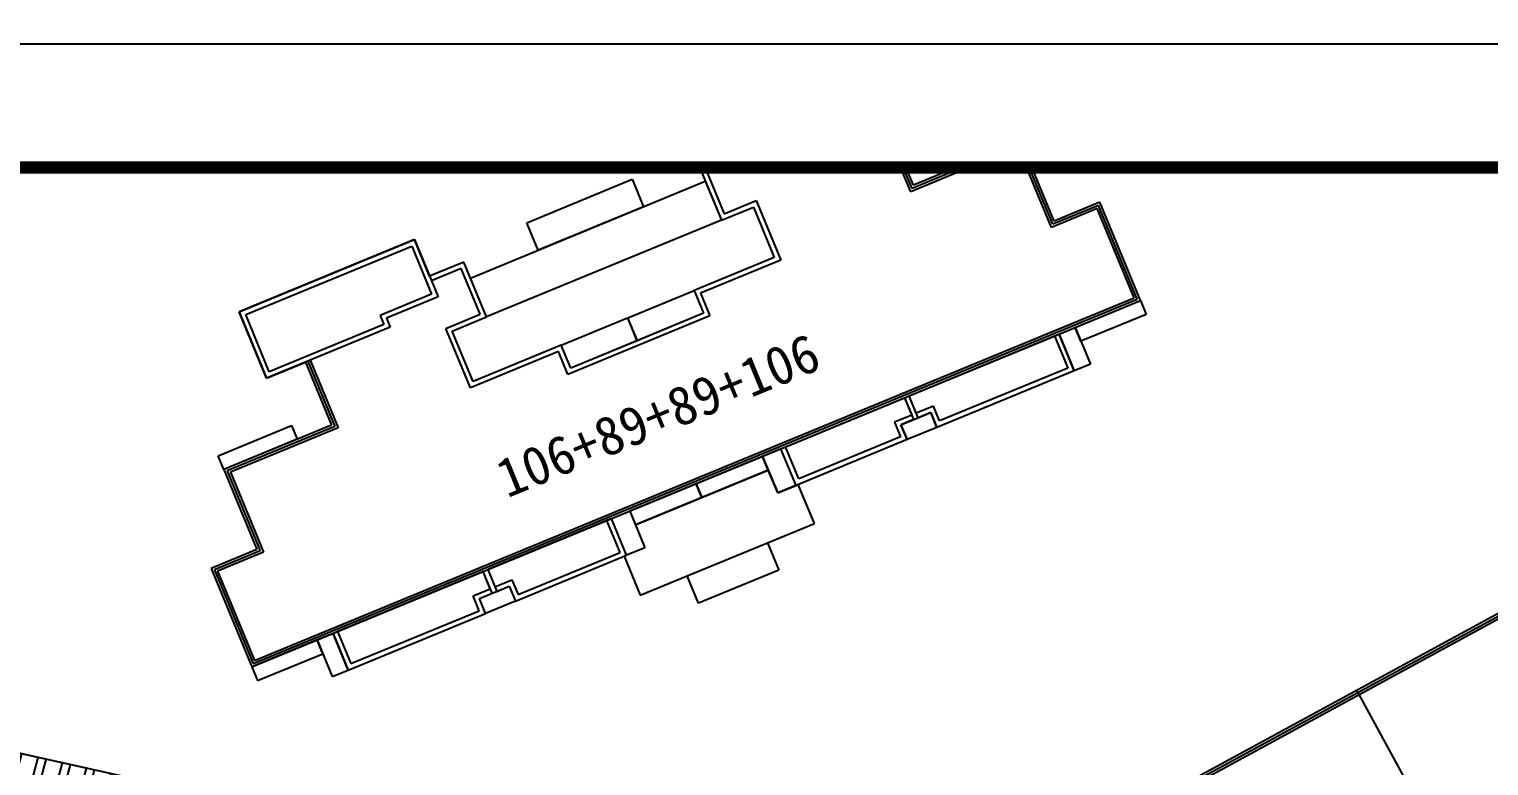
# Model space of a CAD drawing. Extents: x 39519617 to 39520126, y 3727912 to 3728254.
# Drawn here: x 39519807.3 to 39519866.2, y 3728179.8 to 3728209.6 of the extents above; entities that cross this region are included whole.
import ezdxf
from ezdxf.xclip import XClip

# ---------------------------------------------------------------- set-up
doc = ezdxf.new("R2010")
doc.units = 0
doc.header["$LTSCALE"] = 1000
doc.header["$MEASUREMENT"] = 0
doc.header["$XCLIPFRAME"] = 2
doc.linetypes.add('ACAD_ISO04W100', pattern=[30, 24, -3, 0, -3])
for name, color, linetype in [('RD-中线', 14, 'Continuous'), ('RD-侧石线', 5, 'Continuous'), ('RD-红线', 7, 'Continuous'), ('RD-绿线', 3, 'Continuous'), ('周边建筑', 7, 'Continuous'), ('周边道路', 7, 'Continuous'), ('图框', 140, 'Continuous'), ('金属', 26, 'Continuous')]:
    doc.layers.add(name, color=color, linetype=linetype)
doc.styles.add('黑体', font='')
doc.styles.get('黑体').set_extended_font_data('SimHei')

# ---------------------------------------------------------------- blocks, each defined once
blk = doc.blocks.new('用地路网图')
at = {"layer": 'RD-中线', "color": 252, "linetype": 'ACAD_ISO04W100', "ltscale": 4, "flags": 128}
blk.add_lwpolyline([(2069.378, 1829.498), (2130.384, 1943.024, -0.246105), (2514.707, 2203.186), (4875.05, 2469.756)], format="xyb", dxfattribs=at)
at = {"layer": 'RD-侧石线', "ltscale": 2}
blk.add_lwpolyline([(2456.708, 2202.694, 0.098657), (2273.073, 2121.734, -0.40207), (2252.548, 2124.893), (2244.943, 2134.823, -0.136105), (2216.378, 2205.721), (2202.874, 2325.29, -0.400969), (2215.421, 2341.787, -0.032493), (2447.34, 2363.401, 0.032493)], format="xyb", dxfattribs=at)
at = {"layer": 'RD-侧石线', "ltscale": 2, "flags": 128}
blk.add_lwpolyline([(2098.817, 1856.817), (2141.835, 1936.87, -0.246105), (2516.166, 2190.268), (2931.027, 2237.121)], format="xyb", dxfattribs=at)
at = {"layer": 'RD-红线', "ltscale": 2, "flags": 128}
for points in [[(2102.88, 1858.039), (2144.478, 1935.45, -0.246105), (2516.503, 2187.287), (2929.416, 2233.92)], [(2252.385, 2128.395), (2270.213, 2125.74, -0.09826), (2453.131, 2208.744)]]:
    blk.add_lwpolyline(points, format="xyb", dxfattribs=at)
at = {"layer": 'RD-绿线', "ltscale": 4, "flags": 128}
for points in [[(2264.061, 2113.149, -0.105243), (2456.316, 2202.811, -1), (2456.765, 2200.862, 0.105235), (2265.277, 2111.561)], [(2274.397, 2099.652, -0.104912), (2459.633, 2186.13, -1.000041), (2460.084, 2184.181, 0.104905), (2275.613, 2098.064)]]:
    blk.add_lwpolyline(points, format="xyb", dxfattribs=at)
blk = doc.blocks.new('周边建筑')
at = {"layer": '周边建筑', "color": 8}
for p, q in [((39518935.142, 3728211.316), (39518934.189, 3728213.628)), ((39518941.828, 3728210.45), (39518940.703, 3728213.177)), ((39518941.882, 3728210.58), (39518940.796, 3728213.215)), ((39518941.936, 3728210.711), (39518940.888, 3728213.253)), ((39518946.227, 3728212.372), (39518941.882, 3728210.58)), ((39518946.281, 3728212.503), (39518941.936, 3728210.711)), ((39518946.281, 3728212.503), (39518943.323, 3728211.283)), ((39518947.561, 3728209.137), (39518946.227, 3728212.372)), ((39518947.616, 3728209.267), (39518946.281, 3728212.503)), ((39518934.876, 3728211.964), (39518933.534, 3728211.41)), ((39518937.315, 3728212.212), (39518935.142, 3728211.316)), ((39518946.173, 3728212.242), (39518941.828, 3728210.45)), ((39518943.323, 3728211.283), (39518943.094, 3728211.837)), ((39518947.507, 3728209.006), (39518946.173, 3728212.242)), ((39518933.273, 3728211.519), (39518934.188, 3728209.3)), ((39518933.534, 3728211.41), (39518934.297, 3728209.561)), ((39518924.065, 3728206.964), (39518933.54, 3728210.872)), ((39518926.341, 3728209.201), (39518930.594, 3728210.955)), ((39518930.594, 3728210.955), (39518931.051, 3728209.846)), ((39518933.54, 3728210.872), (39518934.188, 3728209.3)), ((39518934.297, 3728209.561), (39518935.591, 3728210.095)), ((39518935.591, 3728210.095), (39518936.583, 3728207.692)), ((39518949.465, 3728210.03), (39518947.616, 3728209.267)), ((39518951.104, 3728206.054), (39518949.465, 3728210.03)), ((39518931.051, 3728209.846), (39518926.799, 3728208.092)), ((39518934.188, 3728209.3), (39518935.482, 3728209.834)), ((39518935.482, 3728209.834), (39518936.322, 3728207.8)), ((39518949.356, 3728209.768), (39518947.507, 3728209.006)), ((39518949.41, 3728209.899), (39518947.561, 3728209.137)), ((39518950.843, 3728206.163), (39518949.356, 3728209.768)), ((39518950.973, 3728206.109), (39518949.41, 3728209.899)), ((39518934.188, 3728209.3), (39518924.713, 3728205.393)), ((39518926.799, 3728208.092), (39518926.341, 3728209.201)), ((39518914.729, 3728205.602), (39518921.801, 3728208.519)), ((39518921.801, 3728208.519), (39518914.729, 3728205.602)), ((39518914.99, 3728205.494), (39518921.692, 3728208.258)), ((39518921.692, 3728208.258), (39518922.493, 3728206.316)), ((39518921.801, 3728208.519), (39518922.754, 3728206.208)), ((39518922.411, 3728207.04), (39518921.801, 3728208.519)), ((39518923.798, 3728207.611), (39518922.411, 3728207.04)), ((39518924.713, 3728205.393), (39518923.798, 3728207.611)), ((39518936.322, 3728207.8), (39518933.086, 3728206.466)), ((39518936.583, 3728207.692), (39518933.347, 3728206.358)), ((39518923.689, 3728207.35), (39518922.487, 3728206.855)), ((39518924.451, 3728205.501), (39518923.689, 3728207.35)), ((39518924.713, 3728205.393), (39518924.065, 3728206.964)), ((39518930.406, 3728205.36), (39518933.086, 3728206.466)), ((39518933.086, 3728206.466), (39518933.467, 3728205.541)), ((39518933.086, 3728206.466), (39518933.467, 3728205.542)), ((39518915.235, 3728191.262), (39518951.104, 3728206.054)), ((39518915.289, 3728191.393), (39518950.973, 3728206.109)), ((39518915.343, 3728191.523), (39518950.843, 3728206.163)), ((39518922.493, 3728206.316), (39518920.413, 3728205.458)), ((39518922.754, 3728206.208), (39518920.674, 3728205.35)), ((39518933.347, 3728206.358), (39518933.728, 3728205.433)), ((39518948.469, 3728204.968), (39518951.104, 3728206.054)), ((39518951.104, 3728206.054), (39518951.333, 3728205.498)), ((39518915.834, 3728202.921), (39518914.729, 3728205.602)), ((39518914.729, 3728205.602), (39518915.834, 3728202.921)), ((39518915.943, 3728203.182), (39518914.99, 3728205.494)), ((39518920.413, 3728205.458), (39518920.565, 3728205.089)), ((39518920.674, 3728205.35), (39518920.826, 3728204.98)), ((39518923.065, 3728204.93), (39518924.451, 3728205.501)), ((39518923.326, 3728204.821), (39518924.713, 3728205.393)), ((39518927.725, 3728204.255), (39518930.405, 3728205.36)), ((39518933.728, 3728205.433), (39518927.997, 3728203.07)), ((39518933.467, 3728205.542), (39518928.106, 3728203.331)), ((39518930.405, 3728205.36), (39518930.787, 3728204.436)), ((39518930.787, 3728204.436), (39518930.406, 3728205.36)), ((39518933.467, 3728205.541), (39518930.787, 3728204.436)), ((39518951.333, 3728205.498), (39518948.699, 3728204.412)), ((39518920.826, 3728204.98), (39518915.834, 3728202.921)), ((39518920.565, 3728205.089), (39518915.943, 3728203.182)), ((39518924.056, 3728202.526), (39518923.065, 3728204.93)), ((39518924.165, 3728202.787), (39518923.326, 3728204.821)), ((39518941.767, 3728202.204), (39518947.822, 3728204.701)), ((39518947.822, 3728204.701), (39518948.469, 3728204.968)), ((39518948.432, 3728203.222), (39518947.822, 3728204.701)), ((39518947.822, 3728204.701), (39518948.432, 3728203.222)), ((39518948.469, 3728204.968), (39518949.079, 3728203.489)), ((39518948.699, 3728204.412), (39518948.469, 3728204.968)), ((39518927.725, 3728204.255), (39518924.165, 3728202.787)), ((39518928.106, 3728203.33), (39518927.725, 3728204.255)), ((39518928.106, 3728203.331), (39518927.725, 3728204.255)), ((39518930.787, 3728204.436), (39518928.106, 3728203.33)), ((39518941.767, 3728202.204), (39518947.637, 3728204.625)), ((39518947.637, 3728204.625), (39518948.171, 3728203.33)), ((39518915.834, 3728202.921), (39518917.406, 3728203.57)), ((39518917.406, 3728203.57), (39518918.455, 3728201.027)), ((39518917.499, 3728203.608), (39518918.585, 3728200.973)), ((39518917.591, 3728203.646), (39518918.716, 3728200.919)), ((39518927.616, 3728203.994), (39518924.056, 3728202.526)), ((39518927.997, 3728203.07), (39518927.616, 3728203.994)), ((39518949.079, 3728203.489), (39518948.432, 3728203.222)), ((39518948.432, 3728203.222), (39518942.885, 3728200.934)), ((39518948.171, 3728203.33), (39518942.994, 3728201.195)), ((39518936.59, 3728200.069), (39518941.582, 3728202.127)), ((39518936.775, 3728200.145), (39518941.582, 3728202.127)), ((39518941.582, 3728202.127), (39518941.944, 3728201.249)), ((39518941.582, 3728202.127), (39518941.868, 3728201.434)), ((39518942.129, 3728201.326), (39518941.767, 3728202.204)), ((39518942.053, 3728201.51), (39518941.767, 3728202.204)), ((39518942.746, 3728201.796), (39518942.053, 3728201.51)), ((39518942.994, 3728201.195), (39518942.746, 3728201.796)), ((39518941.868, 3728201.434), (39518941.174, 3728201.148)), ((39518941.174, 3728201.148), (39518941.422, 3728200.547)), ((39518941.436, 3728201.04), (39518942.638, 3728201.535)), ((39518941.944, 3728201.249), (39518941.436, 3728201.04)), ((39518942.638, 3728201.535), (39518942.129, 3728201.326)), ((39518942.885, 3728200.934), (39518942.638, 3728201.535)), ((39518942.638, 3728201.535), (39518942.885, 3728200.934)), ((39518913.881, 3728199.79), (39518916.839, 3728201.01)), ((39518918.455, 3728201.027), (39518914.11, 3728199.235)), ((39518918.585, 3728200.973), (39518914.24, 3728199.181)), ((39518918.716, 3728200.919), (39518914.371, 3728199.127)), ((39518916.839, 3728201.01), (39518917.068, 3728200.455)), ((39518941.422, 3728200.547), (39518937.308, 3728198.851)), ((39518941.436, 3728201.04), (39518941.684, 3728200.439)), ((39518941.683, 3728200.439), (39518941.436, 3728201.04)), ((39518942.885, 3728200.934), (39518941.683, 3728200.439)), ((39518917.068, 3728200.455), (39518914.11, 3728199.235)), ((39518936.59, 3728200.069), (39518935.85, 3728199.764)), ((39518937.2, 3728198.59), (39518936.59, 3728200.069)), ((39518937.2, 3728198.59), (39518936.59, 3728200.069)), ((39518937.308, 3728198.851), (39518936.775, 3728200.145)), ((39518941.684, 3728200.439), (39518937.2, 3728198.59)), ((39518914.11, 3728199.235), (39518913.881, 3728199.79)), ((39518935.85, 3728199.764), (39518933.169, 3728198.658)), ((39518935.85, 3728199.764), (39518936.46, 3728198.285)), ((39518936.079, 3728199.209), (39518935.85, 3728199.764)), ((39518914.11, 3728199.235), (39518915.444, 3728196)), ((39518914.24, 3728199.181), (39518915.575, 3728195.945)), ((39518914.371, 3728199.127), (39518915.705, 3728195.891)), ((39518936.079, 3728199.209), (39518930.717, 3728196.998)), ((39518933.398, 3728198.104), (39518936.079, 3728199.209)), ((39518936.46, 3728198.285), (39518936.079, 3728199.209)), ((39518933.169, 3728198.658), (39518930.488, 3728197.553)), ((39518933.398, 3728198.104), (39518933.169, 3728198.658)), ((39518933.169, 3728198.658), (39518933.398, 3728198.104)), ((39518937.293, 3728198.627), (39518936.46, 3728198.285)), ((39518936.46, 3728198.285), (39518937.2, 3728198.59)), ((39518937.941, 3728197.057), (39518937.293, 3728198.627)), ((39518930.717, 3728196.998), (39518933.398, 3728198.104)), ((39518929.749, 3728197.248), (39518924.757, 3728195.189)), ((39518929.564, 3728197.171), (39518924.757, 3728195.189)), ((39518930.098, 3728195.877), (39518929.564, 3728197.171)), ((39518929.749, 3728197.248), (39518930.488, 3728197.553)), ((39518930.359, 3728195.768), (39518929.749, 3728197.248)), ((39518930.359, 3728195.768), (39518929.749, 3728197.248)), ((39518930.488, 3728197.553), (39518931.098, 3728196.073)), ((39518930.488, 3728197.553), (39518930.717, 3728196.998)), ((39518930.717, 3728196.998), (39518931.098, 3728196.073)), ((39518930.915, 3728194.159), (39518937.941, 3728197.057)), ((39518915.444, 3728196), (39518913.595, 3728195.237)), ((39518915.575, 3728195.945), (39518913.726, 3728195.183)), ((39518915.705, 3728195.891), (39518913.856, 3728195.129)), ((39518925.984, 3728194.18), (39518930.098, 3728195.877)), ((39518931.098, 3728196.073), (39518930.266, 3728195.73)), ((39518931.098, 3728196.073), (39518930.359, 3728195.768)), ((39518932.81, 3728194.94), (39518936.045, 3728196.275)), ((39518936.045, 3728196.275), (39518936.503, 3728195.165)), ((39518913.595, 3728195.237), (39518915.235, 3728191.262)), ((39518925.875, 3728193.919), (39518930.359, 3728195.768)), ((39518930.266, 3728195.73), (39518930.915, 3728194.159)), ((39518913.726, 3728195.183), (39518915.289, 3728191.393)), ((39518913.856, 3728195.129), (39518915.343, 3728191.523)), ((39518924.572, 3728195.113), (39518918.516, 3728192.615)), ((39518924.572, 3728195.113), (39518918.701, 3728192.692)), ((39518924.934, 3728194.234), (39518924.572, 3728195.113)), ((39518924.858, 3728194.419), (39518924.572, 3728195.113)), ((39518924.757, 3728195.189), (39518925.119, 3728194.311)), ((39518924.757, 3728195.189), (39518925.042, 3728194.495)), ((39518925.042, 3728194.495), (39518925.736, 3728194.781)), ((39518925.736, 3728194.781), (39518925.984, 3728194.18)), ((39518933.267, 3728193.831), (39518932.81, 3728194.94)), ((39518936.503, 3728195.165), (39518933.267, 3728193.831)), ((39518924.164, 3728194.133), (39518924.858, 3728194.419)), ((39518924.412, 3728193.532), (39518924.164, 3728194.133)), ((39518924.425, 3728194.025), (39518925.627, 3728194.52)), ((39518924.425, 3728194.025), (39518924.934, 3728194.234)), ((39518925.119, 3728194.311), (39518925.627, 3728194.52)), ((39518925.627, 3728194.52), (39518925.875, 3728193.919)), ((39518925.627, 3728194.52), (39518925.875, 3728193.919)), ((39518919.235, 3728191.397), (39518924.412, 3728193.532)), ((39518924.673, 3728193.424), (39518924.425, 3728194.025)), ((39518924.673, 3728193.424), (39518924.425, 3728194.025)), ((39518925.875, 3728193.919), (39518924.673, 3728193.424)), ((39518919.126, 3728191.136), (39518924.673, 3728193.424)), ((39518917.869, 3728192.349), (39518915.235, 3728191.262)), ((39518918.516, 3728192.615), (39518917.869, 3728192.349)), ((39518917.869, 3728192.349), (39518918.479, 3728190.869)), ((39518918.098, 3728191.794), (39518917.869, 3728192.349)), ((39518919.126, 3728191.136), (39518918.516, 3728192.615)), ((39518918.516, 3728192.615), (39518919.126, 3728191.136)), ((39518918.701, 3728192.692), (39518919.235, 3728191.397)), ((39518915.463, 3728190.707), (39518918.098, 3728191.794)), ((39518915.235, 3728191.262), (39518915.463, 3728190.707)), ((39518918.479, 3728190.869), (39518919.126, 3728191.136))]:
    blk.add_line(p, q, dxfattribs=at)
at = {"layer": '周边建筑', "color": 8, "linetype": 'Continuous'}
for p, q in [((39518966.581, 3728193.982), (39518936.034, 3728177.371)), ((39518966.581, 3728193.982), (39518936.034, 3728177.371)), ((39518966.627, 3728193.893), (39518936.169, 3728177.331)), ((39518966.673, 3728193.804), (39518936.305, 3728177.291)), ((39518964.523, 3728181.707), (39518959.841, 3728190.317))]:
    blk.add_line(p, q, dxfattribs=at)
at = {"layer": '周边建筑', "color": 8, "style": '黑体'}
blk.add_text('106+89+89+106', height=1.56255, rotation=22.41085, dxfattribs=at).set_placement((39518925.536, 3728198.067))
blk = doc.blocks.new('sdfgdfgdfgd')
at = {"layer": '周边建筑'}
blk.add_blockref('周边建筑', (1617.868, 1136.526), dxfattribs=at)
at = {"layer": '周边道路'}
ref = blk.add_blockref('用地路网图', (39518268.287, 3727143.202), dxfattribs=at)
XClip(ref).set_block_clipping_path([(1831.3204261735, 1551.0485816798), (3146.3089819103, 2599.2662372519)])
blk = doc.blocks.new('adfgdfdfdf')
at = {"layer": '周边建筑', "linetype": 'Continuous'}
h = blk.add_hatch(dxfattribs=at)
h.set_pattern_fill('金属', color=8, scale=0.4, angle=30)
h.set_pattern_definition([(75, (39000035.9533, 100.8046), (-0.9659258263, 0.2588190451), []), (75, (39000036.3615, 101.0403), (-0.9659258263, 0.2588190451), [])])
h.paths.add_polyline_path([(39519840.476, 3728281.637), (39519840.689, 3728276.467), (39519867.434, 3728270.509), (39519870.777, 3728274.887)])
at = {"layer": '周边建筑', "color": 8, "linetype": 'Continuous'}
for p, q in [((39519861.694, 3728286.756), (39519861.446, 3728287.357)), ((39519861.694, 3728286.756), (39519861.446, 3728287.357)), ((39519862.896, 3728287.251), (39519861.694, 3728286.756)), ((39519856.147, 3728284.468), (39519861.694, 3728286.756)), ((39519856.256, 3728284.73), (39519861.433, 3728286.864)), ((39519855.722, 3728286.024), (39519856.256, 3728284.73)), ((39519854.89, 3728285.681), (39519852.255, 3728284.594)), ((39519855.537, 3728285.948), (39519854.89, 3728285.681)), ((39519854.89, 3728285.681), (39519855.5, 3728284.202)), ((39519855.119, 3728285.126), (39519854.89, 3728285.681)), ((39519856.147, 3728284.468), (39519855.537, 3728285.948)), ((39519855.537, 3728285.948), (39519856.147, 3728284.468)), ((39519852.484, 3728284.04), (39519855.119, 3728285.126)), ((39519852.484, 3728284.04), (39519855.119, 3728285.126)), ((39519852.255, 3728284.594), (39519852.484, 3728284.04)), ((39519855.5, 3728284.202), (39519856.147, 3728284.468))]:
    blk.add_line(p, q, dxfattribs=at)
at = {"layer": '周边建筑', "color": 8, "linetype": 'Continuous', "flags": 128}
blk.add_lwpolyline([(39519873.007, 3728270.791), (39519870.777, 3728274.887), (39519839.467, 3728281.862), (39519837.573, 3728281.338)], dxfattribs=at)
blk.add_lwpolyline([(39519827.813, 3728277.698), (39519829.964, 3728273.131), (39519840.689, 3728276.467), (39519867.437, 3728270.508), (39519872.151, 3728258.219), (39519877.695, 3728261.786), (39519870.78, 3728274.886), (39519840.476, 3728281.637)], close=True, dxfattribs=at)
blk = doc.blocks.new('TK')
at = {"layer": '图框'}
blk.add_lwpolyline([(465375, 548714), (549475, 548714), (549475, 489314), (465375, 489314)], close=True, dxfattribs=at)
blk.add_lwpolyline([(465375, 548714), (549475, 548714), (549475, 489314), (465375, 489314)], close=True, dxfattribs=at)
at = {"layer": '图框', "const_width": 100}
blk.add_lwpolyline([(548475, 490314), (548475, 547714), (467875, 547714), (467875, 490314)], close=True, dxfattribs=at)

msp = doc.modelspace()

# ---------------------------------------------------------------- block references
at = {"xscale": 0.005, "yscale": 0.005, "zscale": 0.005}
msp.add_blockref('TK', (39517378.896, 3725465.394), dxfattribs=at)
msp.add_blockref('adfgdfdfdf', (-35.962, -100.797))
at = {"layer": '金属', "color": 0}
ref = msp.add_blockref('sdfgdfgdfgd', (-716.808, -1143.99), dxfattribs=at)
XClip(ref).set_block_clipping_path([(39520435.0788594857, 3729060.9528963021), (39520803.0788489655, 3729347.9636006849)])

doc.saveas('drawing.dxf')
